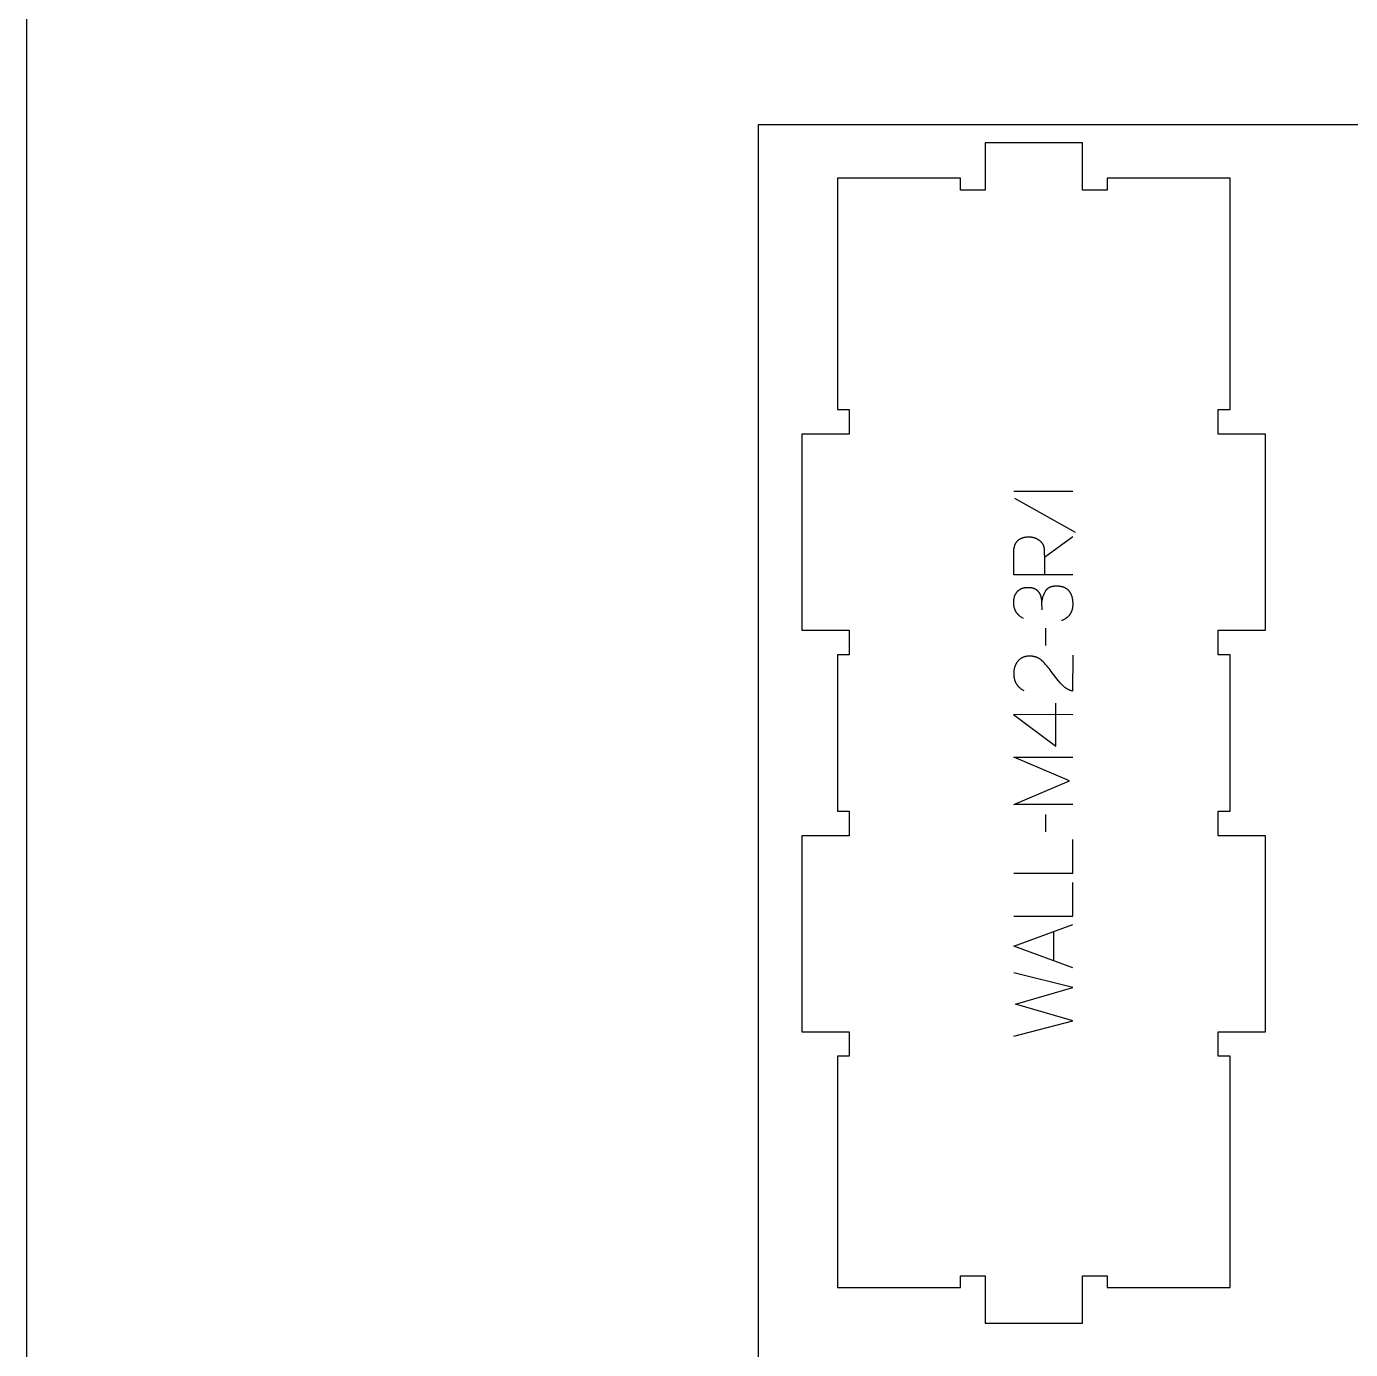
# Model space of a CAD drawing. Extents: x 0 to 4485, y 0 to 10771.
# Drawn here: x 0 to 673, y 4947 to 5619 of the extents above; entities that cross this region are included whole.
import ezdxf

# ---------------------------------------------------------------- set-up
doc = ezdxf.new("R2010")
doc.units = 0
for name, color, linetype in [('0_SHEET_SPRUCEPLY_2440X122', 1, 'CONTINUOUS'), ('1_ANYTOOL_1MMDEEP_LABELS_S', 2, 'CONTINUOUS'), ('4_ANYTOOL_CUTTHROUGH_OUTSI', 5, 'CONTINUOUS'), ('DONOTCUT', 7, 'CONTINUOUS')]:
    doc.layers.add(name, color=color, linetype=linetype)

msp = doc.modelspace()

# ---------------------------------------------------------------- linework, layer by layer
at = {"layer": '0_SHEET_SPRUCEPLY_2440X122'}
msp.add_lwpolyline([(371.7, 5569.42), (371.7, 4349.42), (2811.7, 4349.42), (2811.7, 5569.42)], close=True, dxfattribs=at)
at = {"layer": '1_ANYTOOL_1MMDEEP_LABELS_S', "color": 2}
for points in [[(501.59, 5383.34), (531.59, 5383.34)], [(502.07, 5379.83), (532.84, 5362.64)], [(531.59, 5340.87), (501.59, 5340.87), (501.59, 5352.23), (501.6, 5352.72), (501.63, 5353.19), (501.64, 5353.42), (501.66, 5353.65), (501.69, 5353.87), (501.72, 5354.09), (501.75, 5354.31), (501.79, 5354.52), (501.83, 5354.73), (501.87, 5354.93), (501.92, 5355.14), (501.97, 5355.33), (502.03, 5355.52), (502.08, 5355.71), (502.15, 5355.9), (502.22, 5356.08), (502.29, 5356.26), (502.36, 5356.43), (502.44, 5356.6), (502.52, 5356.76), (502.61, 5356.93), (502.7, 5357.08), (502.79, 5357.24), (502.89, 5357.39), (502.99, 5357.53), (503.1, 5357.68), (503.21, 5357.81), (503.32, 5357.95), (503.43, 5358.08), (503.56, 5358.2), (503.68, 5358.33), (503.81, 5358.45), (503.94, 5358.56), (504.08, 5358.67), (504.22, 5358.78), (504.36, 5358.88), (504.51, 5358.98), (504.66, 5359.08), (504.81, 5359.17), (504.97, 5359.26), (505.14, 5359.34), (505.3, 5359.42), (505.47, 5359.49), (505.65, 5359.57), (505.82, 5359.63), (506.01, 5359.7), (506.19, 5359.76), (506.38, 5359.82), (506.58, 5359.87), (506.77, 5359.92), (506.97, 5359.96), (507.18, 5360), (507.39, 5360.04), (507.6, 5360.07), (507.82, 5360.1), (508.04, 5360.13), (508.26, 5360.15), (508.49, 5360.17), (508.96, 5360.19), (509.44, 5360.2), (509.61, 5360.2), (509.79, 5360.19), (509.96, 5360.18), (510.14, 5360.17), (510.31, 5360.15), (510.48, 5360.13), (510.65, 5360.11), (510.82, 5360.09), (510.99, 5360.06), (511.16, 5360.02), (511.33, 5359.99), (511.49, 5359.95), (511.66, 5359.9), (511.82, 5359.86), (511.99, 5359.81), (512.15, 5359.75), (512.31, 5359.7), (512.47, 5359.63), (512.63, 5359.57), (512.79, 5359.5), (512.95, 5359.43), (513.1, 5359.36), (513.26, 5359.28), (513.42, 5359.2), (513.57, 5359.11), (513.72, 5359.02), (513.88, 5358.93), (514.03, 5358.84), (514.18, 5358.74), (514.33, 5358.63), (514.48, 5358.53), (514.62, 5358.42), (514.77, 5358.31), (514.91, 5358.19), (515.05, 5358.07), (515.18, 5357.96), (515.3, 5357.83), (515.43, 5357.71), (515.55, 5357.58), (515.66, 5357.45), (515.77, 5357.32), (515.87, 5357.19), (515.98, 5357.05), (516.07, 5356.91), (516.16, 5356.77), (516.25, 5356.63), (516.33, 5356.48), (516.41, 5356.33), (516.49, 5356.18), (516.56, 5356.03), (516.62, 5355.88), (516.68, 5355.72), (516.74, 5355.56), (516.79, 5355.4), (516.84, 5355.23), (516.88, 5355.06), (516.92, 5354.89), (516.95, 5354.72), (516.98, 5354.55), (517.01, 5354.37), (517.03, 5354.19), (517.05, 5354.01), (517.06, 5353.83), (517.13, 5351.9), (517.15, 5349.87), (517.15, 5340.91)], [(517.15, 5349.87), (531.64, 5360.33)], [(515.82, 5325.87), (515.85, 5326.31), (515.89, 5326.74), (515.94, 5327.17), (516, 5327.59), (516.07, 5328.01), (516.15, 5328.43), (516.24, 5328.84), (516.34, 5329.24), (516.46, 5329.65), (516.58, 5330.04), (516.72, 5330.44), (516.86, 5330.83), (517.02, 5331.21), (517.19, 5331.59), (517.37, 5331.97), (517.56, 5332.34), (517.66, 5332.52), (517.76, 5332.7), (517.82, 5332.78), (517.87, 5332.87), (517.93, 5332.95), (517.99, 5333.03), (518.05, 5333.11), (518.11, 5333.19), (518.17, 5333.27), (518.23, 5333.35), (518.3, 5333.42), (518.36, 5333.49), (518.43, 5333.56), (518.5, 5333.63), (518.56, 5333.7), (518.63, 5333.77), (518.71, 5333.84), (518.78, 5333.9), (518.85, 5333.96), (518.93, 5334.02), (519, 5334.08), (519.08, 5334.14), (519.16, 5334.2), (519.24, 5334.25), (519.32, 5334.31), (519.4, 5334.36), (519.48, 5334.41), (519.57, 5334.46), (519.65, 5334.51), (519.74, 5334.56), (519.83, 5334.6), (519.92, 5334.65), (520.01, 5334.69), (520.1, 5334.73), (520.19, 5334.77), (520.29, 5334.81), (520.48, 5334.88), (520.67, 5334.95), (520.87, 5335.01), (521.08, 5335.06), (521.29, 5335.11), (521.51, 5335.16), (521.73, 5335.19), (521.95, 5335.23), (522.18, 5335.25), (522.42, 5335.27), (522.66, 5335.29), (522.9, 5335.29), (523.15, 5335.3), (523.43, 5335.29), (523.7, 5335.29), (523.97, 5335.28), (524.24, 5335.26), (524.5, 5335.24), (524.75, 5335.21), (525, 5335.18), (525.24, 5335.14), (525.48, 5335.1), (525.72, 5335.05), (525.95, 5335), (526.17, 5334.95), (526.39, 5334.89), (526.61, 5334.82), (526.82, 5334.75), (527.02, 5334.68), (527.22, 5334.6), (527.41, 5334.51), (527.6, 5334.42), (527.79, 5334.33), (527.97, 5334.23), (528.14, 5334.12), (528.31, 5334.01), (528.48, 5333.9), (528.64, 5333.78), (528.8, 5333.66), (528.95, 5333.53), (529.02, 5333.46), (529.09, 5333.39), (529.16, 5333.33), (529.23, 5333.26), (529.3, 5333.18), (529.37, 5333.11), (529.43, 5333.04), (529.5, 5332.96), (529.62, 5332.81), (529.74, 5332.65), (529.86, 5332.49), (529.98, 5332.33), (530.09, 5332.16), (530.19, 5331.99), (530.29, 5331.82), (530.39, 5331.64), (530.49, 5331.46), (530.58, 5331.27), (530.66, 5331.08), (530.75, 5330.89), (530.82, 5330.69), (530.9, 5330.49), (530.97, 5330.29), (531.04, 5330.09), (531.1, 5329.88), (531.16, 5329.66), (531.22, 5329.45), (531.27, 5329.23), (531.32, 5329), (531.36, 5328.77), (531.4, 5328.54), (531.44, 5328.31), (531.47, 5328.07), (531.53, 5327.58), (531.56, 5327.08), (531.59, 5326.57), (531.59, 5326.04), (531.59, 5325.66), (531.57, 5325.28), (531.54, 5324.92), (531.51, 5324.56), (531.46, 5324.21), (531.43, 5324.04), (531.39, 5323.86), (531.36, 5323.7), (531.32, 5323.53), (531.28, 5323.36), (531.24, 5323.2), (531.19, 5323.04), (531.14, 5322.88), (531.09, 5322.72), (531.04, 5322.57), (530.98, 5322.41), (530.92, 5322.26), (530.86, 5322.11), (530.79, 5321.97), (530.73, 5321.82), (530.65, 5321.68), (530.58, 5321.53), (530.5, 5321.39), (530.42, 5321.26), (530.34, 5321.12), (530.26, 5320.99), (530.17, 5320.85), (530.08, 5320.72), (529.99, 5320.6), (529.89, 5320.47), (529.79, 5320.34), (529.69, 5320.22), (529.59, 5320.1), (529.48, 5319.98), (529.37, 5319.87), (529.26, 5319.75), (529.14, 5319.64), (529.02, 5319.53), (528.9, 5319.42), (528.78, 5319.31), (528.65, 5319.21), (528.52, 5319.1), (528.39, 5319), (528.25, 5318.9), (528.12, 5318.8), (527.98, 5318.71), (527.83, 5318.61), (527.69, 5318.52), (527.54, 5318.43), (527.23, 5318.26), (526.91, 5318.09), (526.59, 5317.93), (526.25, 5317.78), (525.89, 5317.64)], [(506.52, 5318.75), (506.22, 5318.91), (505.93, 5319.08), (505.64, 5319.25), (505.37, 5319.43), (505.1, 5319.61), (504.85, 5319.8), (504.6, 5320), (504.48, 5320.1), (504.37, 5320.2), (504.25, 5320.3), (504.14, 5320.41), (504.03, 5320.51), (503.92, 5320.62), (503.82, 5320.73), (503.72, 5320.84), (503.62, 5320.96), (503.52, 5321.07), (503.42, 5321.19), (503.33, 5321.3), (503.24, 5321.42), (503.15, 5321.54), (503.07, 5321.67), (502.99, 5321.79), (502.91, 5321.92), (502.83, 5322.04), (502.75, 5322.17), (502.68, 5322.3), (502.61, 5322.43), (502.54, 5322.57), (502.47, 5322.7), (502.41, 5322.84), (502.35, 5322.98), (502.29, 5323.12), (502.23, 5323.26), (502.18, 5323.4), (502.13, 5323.55), (502.08, 5323.69), (502.03, 5323.84), (501.98, 5323.99), (501.9, 5324.29), (501.83, 5324.6), (501.77, 5324.92), (501.72, 5325.24), (501.67, 5325.57), (501.64, 5325.9), (501.61, 5326.24), (501.6, 5326.59), (501.59, 5326.94), (501.6, 5327.15), (501.6, 5327.36), (501.61, 5327.56), (501.62, 5327.77), (501.64, 5327.97), (501.66, 5328.17), (501.69, 5328.36), (501.71, 5328.55), (501.74, 5328.74), (501.78, 5328.93), (501.82, 5329.12), (501.86, 5329.3), (501.91, 5329.48), (501.96, 5329.66), (502.01, 5329.84), (502.07, 5330.01), (502.13, 5330.18), (502.19, 5330.35), (502.26, 5330.52), (502.33, 5330.68), (502.41, 5330.84), (502.49, 5331), (502.57, 5331.15), (502.66, 5331.31), (502.75, 5331.46), (502.84, 5331.61), (502.94, 5331.75), (503.04, 5331.9), (503.14, 5332.04), (503.25, 5332.18), (503.36, 5332.31), (503.48, 5332.45), (503.6, 5332.58), (503.72, 5332.7), (503.85, 5332.83), (503.98, 5332.94), (504.11, 5333.06), (504.24, 5333.17), (504.38, 5333.27), (504.52, 5333.37), (504.67, 5333.47), (504.81, 5333.56), (504.96, 5333.65), (505.12, 5333.73), (505.27, 5333.81), (505.43, 5333.89), (505.6, 5333.96), (505.76, 5334.03), (505.93, 5334.09), (506.1, 5334.15), (506.28, 5334.2), (506.46, 5334.25), (506.64, 5334.3), (506.82, 5334.34), (507.01, 5334.38), (507.2, 5334.41), (507.39, 5334.44), (507.59, 5334.47), (507.79, 5334.49), (507.99, 5334.5), (508.2, 5334.51), (508.41, 5334.52), (508.62, 5334.53), (509.18, 5334.52), (509.51, 5334.51), (509.84, 5334.49), (510.15, 5334.45), (510.45, 5334.41), (510.6, 5334.39), (510.74, 5334.36), (510.88, 5334.33), (511.02, 5334.3), (511.16, 5334.27), (511.29, 5334.24), (511.42, 5334.2), (511.55, 5334.16), (511.68, 5334.12), (511.8, 5334.07), (511.92, 5334.03), (512.04, 5333.98), (512.16, 5333.93), (512.27, 5333.87), (512.38, 5333.82), (512.49, 5333.76), (512.59, 5333.7), (512.7, 5333.64), (512.8, 5333.58), (512.89, 5333.51), (512.99, 5333.44), (513.08, 5333.37), (513.26, 5333.22), (513.43, 5333.07), (513.6, 5332.92), (513.76, 5332.76), (513.83, 5332.67), (513.91, 5332.59), (513.98, 5332.51), (514.05, 5332.42), (514.12, 5332.34), (514.19, 5332.25), (514.26, 5332.16), (514.32, 5332.07), (514.39, 5331.98), (514.45, 5331.89), (514.51, 5331.8), (514.57, 5331.7), (514.62, 5331.61), (514.68, 5331.51), (514.73, 5331.42), (514.78, 5331.32), (514.83, 5331.22), (514.88, 5331.12), (514.93, 5331.02), (514.97, 5330.92), (515.02, 5330.81), (515.06, 5330.71), (515.14, 5330.5), (515.21, 5330.28), (515.28, 5330.06), (515.34, 5329.84), (515.4, 5329.62), (515.46, 5329.4), (515.51, 5329.17), (515.56, 5328.94), (515.6, 5328.71), (515.64, 5328.48), (515.67, 5328.25), (515.7, 5328.01), (515.72, 5327.77), (515.74, 5327.53), (515.76, 5327.28), (515.77, 5327.04), (515.78, 5326.79), (515.82, 5323.08)], [(517.71, 5313.78), (517.79, 5305)], [(531.55, 5300.07), (531.51, 5281.77), (531.05, 5281.92), (530.83, 5281.99), (530.61, 5282.08), (530.39, 5282.16), (530.17, 5282.25), (529.96, 5282.34), (529.74, 5282.44), (529.53, 5282.54), (529.32, 5282.64), (529.12, 5282.75), (528.92, 5282.86), (528.72, 5282.97), (528.52, 5283.09), (528.32, 5283.21), (528.13, 5283.34), (527.94, 5283.47), (527.75, 5283.6), (527.56, 5283.73), (527.38, 5283.87), (527.2, 5284.02), (527.02, 5284.16), (526.84, 5284.31), (526.67, 5284.46), (526.5, 5284.62), (526.33, 5284.78), (526.16, 5284.95), (525.99, 5285.11), (525.83, 5285.28), (525.67, 5285.46), (525.36, 5285.82), (524.14, 5287.29), (522.95, 5288.79), (521.8, 5290.29), (520.67, 5291.82), (520.11, 5292.57), (519.54, 5293.31), (518.96, 5294.02), (518.37, 5294.71), (517.78, 5295.37), (517.18, 5296.02), (516.57, 5296.64), (515.95, 5297.24), (515.8, 5297.39), (515.64, 5297.53), (515.48, 5297.66), (515.31, 5297.79), (515.15, 5297.92), (514.98, 5298.04), (514.81, 5298.16), (514.64, 5298.27), (514.46, 5298.38), (514.29, 5298.48), (514.11, 5298.58), (513.92, 5298.68), (513.74, 5298.77), (513.56, 5298.85), (513.37, 5298.93), (513.18, 5299.01), (512.98, 5299.08), (512.79, 5299.15), (512.59, 5299.21), (512.39, 5299.27), (512.19, 5299.32), (511.99, 5299.37), (511.78, 5299.41), (511.57, 5299.45), (511.36, 5299.48), (511.15, 5299.51), (510.93, 5299.54), (510.72, 5299.56), (510.5, 5299.58), (510.27, 5299.59), (510.05, 5299.6), (509.82, 5299.6), (509.57, 5299.59), (509.33, 5299.59), (509.08, 5299.58), (508.85, 5299.56), (508.61, 5299.54), (508.38, 5299.51), (508.15, 5299.48), (507.93, 5299.44), (507.71, 5299.4), (507.49, 5299.35), (507.28, 5299.3), (507.07, 5299.24), (506.87, 5299.18), (506.67, 5299.11), (506.47, 5299.04), (506.28, 5298.97), (506.09, 5298.88), (505.9, 5298.8), (505.72, 5298.71), (505.54, 5298.61), (505.37, 5298.51), (505.2, 5298.4), (505.03, 5298.29), (504.87, 5298.17), (504.71, 5298.05), (504.55, 5297.93), (504.4, 5297.8), (504.25, 5297.66), (504.11, 5297.52), (503.96, 5297.37), (503.83, 5297.22), (503.69, 5297.07), (503.57, 5296.91), (503.44, 5296.75), (503.32, 5296.58), (503.2, 5296.42), (503.09, 5296.25), (502.98, 5296.07), (502.88, 5295.9), (502.78, 5295.72), (502.68, 5295.54), (502.59, 5295.36), (502.5, 5295.17), (502.42, 5294.99), (502.34, 5294.8), (502.26, 5294.6), (502.19, 5294.41), (502.12, 5294.21), (502.06, 5294.01), (502, 5293.8), (501.94, 5293.6), (501.89, 5293.39), (501.84, 5293.18), (501.8, 5292.96), (501.76, 5292.75), (501.73, 5292.53), (501.7, 5292.31), (501.67, 5292.08), (501.65, 5291.86), (501.63, 5291.63), (501.61, 5291.39), (501.6, 5291.16), (501.59, 5290.68), (501.6, 5290.32), (501.61, 5289.96), (501.64, 5289.6), (501.67, 5289.26), (501.72, 5288.92), (501.77, 5288.58), (501.84, 5288.26), (501.91, 5287.93), (502, 5287.62), (502.04, 5287.47), (502.09, 5287.31), (502.14, 5287.16), (502.2, 5287.01), (502.25, 5286.86), (502.31, 5286.72), (502.37, 5286.57), (502.44, 5286.43), (502.5, 5286.29), (502.57, 5286.15), (502.64, 5286.01), (502.72, 5285.87), (502.79, 5285.74), (502.87, 5285.6), (502.95, 5285.47), (503.03, 5285.34), (503.12, 5285.21), (503.21, 5285.09), (503.3, 5284.96), (503.39, 5284.84), (503.49, 5284.72), (503.59, 5284.6), (503.69, 5284.48), (503.79, 5284.36), (503.9, 5284.24), (504.01, 5284.13), (504.12, 5284.02), (504.23, 5283.91), (504.35, 5283.8), (504.46, 5283.69), (504.58, 5283.59), (504.71, 5283.48), (504.96, 5283.28), (505.23, 5283.08), (505.5, 5282.89), (505.78, 5282.71), (506.08, 5282.53), (506.38, 5282.36), (506.69, 5282.2)], [(522.94, 5253.87), (522.94, 5275.64)], [(531.59, 5269.85), (501.55, 5269.9), (522.94, 5253.87)], [(531.59, 5224.3), (501.59, 5224.3), (529.97, 5236.3), (501.72, 5248.3), (531.59, 5248.3)], [(517.71, 5219.15), (517.79, 5210.37)], [(501.59, 5189.41), (531.59, 5189.41), (531.59, 5206.51)], [(501.59, 5167.6), (531.59, 5167.6), (531.59, 5184.7)], [(531.59, 5141.37), (501.59, 5152.25), (531.59, 5163.31)], [(522.04, 5144.84), (522.04, 5159.75)], [(501.59, 5106.65), (531.59, 5114.37), (502.49, 5122.81), (531.59, 5131.3), (501.59, 5138.8)]]:
    msp.add_lwpolyline(points, dxfattribs=at)
at = {"layer": '4_ANYTOOL_CUTTHROUGH_OUTSI', "color": 5}
msp.add_lwpolyline([(629.51, 5108.85), (629.51, 5208.35), (605.51, 5208.35), (605.51, 5220.85), (611.51, 5220.85), (611.51, 5300.35), (605.51, 5300.35), (605.51, 5312.85), (629.51, 5312.85), (629.51, 5412.35), (605.51, 5412.35), (605.51, 5424.85), (611.51, 5424.85), (611.51, 5542.35), (549.01, 5542.35), (549.01, 5536.35), (536.51, 5536.35), (536.51, 5560.35), (487.01, 5560.35), (487.01, 5536.35), (474.51, 5536.35), (474.51, 5542.35), (412.01, 5542.35), (412.01, 5424.85), (418.01, 5424.85), (418.01, 5412.35), (394.01, 5412.35), (394.01, 5312.85), (418.01, 5312.85), (418.01, 5300.35), (412.01, 5300.35), (412.01, 5220.85), (418.01, 5220.85), (418.01, 5208.35), (394.01, 5208.35), (394.01, 5108.85), (418.01, 5108.85), (418.01, 5096.35), (412.01, 5096.35), (412.01, 4978.85), (474.51, 4978.85), (474.51, 4984.85), (487.01, 4984.85), (487.01, 4960.85), (536.51, 4960.85), (536.51, 4984.85), (549.01, 4984.85), (549.01, 4978.85), (611.51, 4978.85), (611.51, 5096.35), (605.51, 5096.35), (605.51, 5108.85)], close=True, dxfattribs=at)
at = {"layer": 'DONOTCUT'}
msp.add_lwpolyline([(0, 0), (3183.41, 0), (3183.41, 7593.43), (0, 7593.43)], close=True, dxfattribs=at)

doc.saveas('drawing.dxf')
